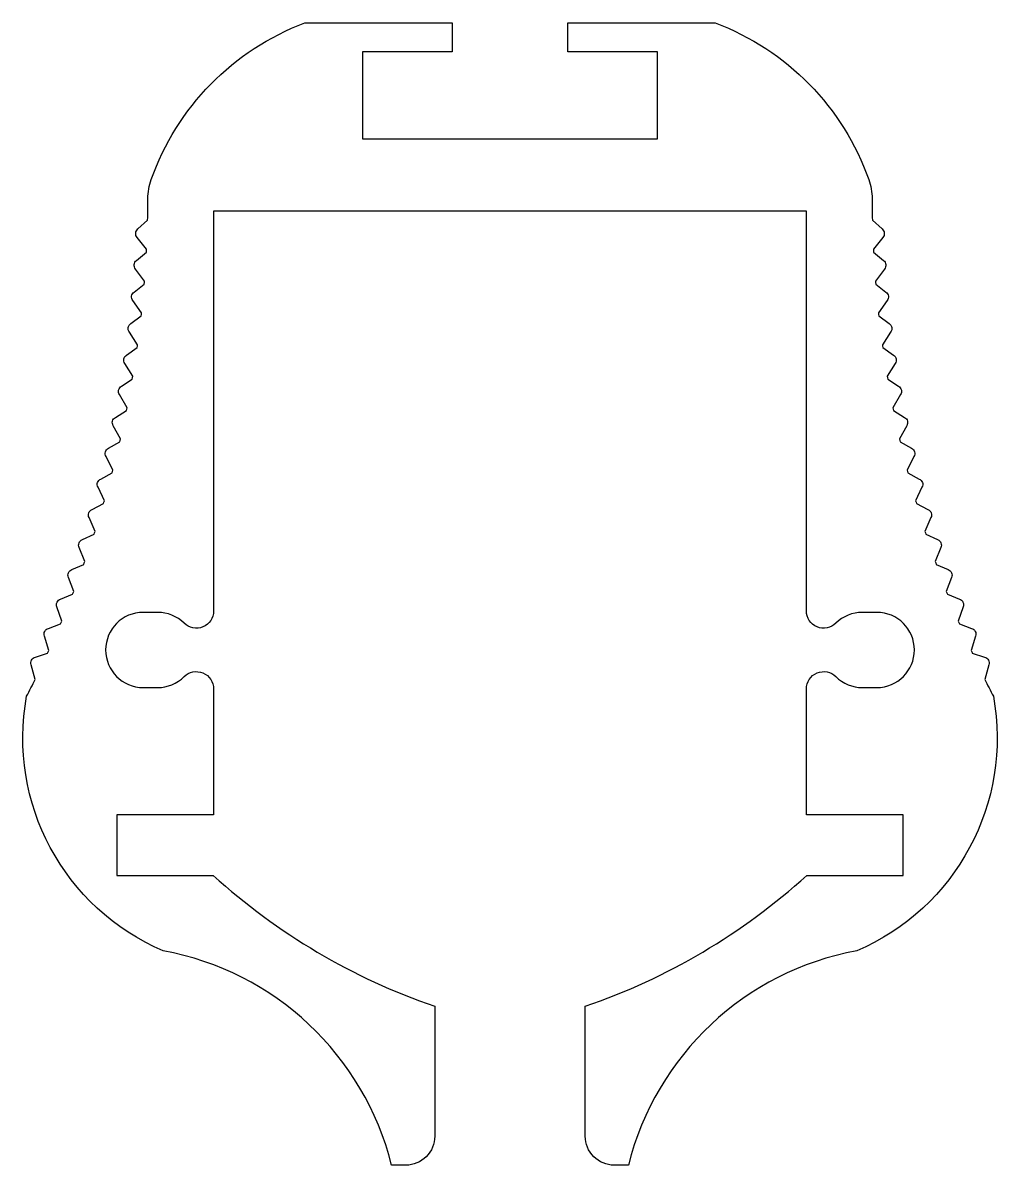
# Model space of a CAD drawing. Extents: x 137.8 to 171.5, y 195.4 to 234.9.
import ezdxf

# ---------------------------------------------------------------- set-up
doc = ezdxf.new("R2010")
doc.units = 0
doc.header["$LTSCALE"] = 15
doc.layers.get('0').update_dxf_attribs({"linetype": 'CONTINUOUS'})

msp = doc.modelspace()

# ---------------------------------------------------------------- linework, layer by layer
at = {"color": 0, "linetype": 'CONTINUOUS'}
msp.add_lwpolyline([(139.542, 215.236), (139.363, 215.727, -0.445154), (139.482, 215.999), (139.893, 216.179, 0.000653), (139.926, 216.273), (139.734, 216.757, -0.445154), (139.844, 217.033), (140.25, 217.225, 0.000653), (140.281, 217.32), (140.074, 217.799, -0.445154), (140.176, 218.078), (140.576, 218.281, 0.000653), (140.604, 218.376), (140.384, 218.849, -0.445154), (140.478, 219.131), (140.872, 219.346, 0.000653), (140.897, 219.442), (140.663, 219.909, -0.445154), (140.749, 220.193), (141.136, 220.419, 0.000653), (141.159, 220.516), (140.911, 220.975, -0.445154), (140.989, 221.262), (141.37, 221.5, 0.000653), (141.389, 221.597), (141.128, 222.049, -0.445154), (141.197, 222.338), (141.571, 222.587, 0.000653), (141.588, 222.685), (141.314, 223.129, -0.445154), (141.375, 223.42), (141.741, 223.679, 0.000653), (141.755, 223.777), (141.468, 224.213, -0.445154), (141.52, 224.506), (141.879, 224.776, 0.000653), (141.89, 224.874), (141.591, 225.302, -0.445154), (141.635, 225.596), (141.985, 225.876, 0.000653), (141.993, 225.975), (141.681, 226.393, -0.445154), (141.717, 226.688), (142.059, 226.979, 0.000653), (142.064, 227.078), (141.741, 227.487, -0.445154), (141.767, 227.783), (142.101, 228.083, 0.004898), (142.111, 228.828, -0.084213), (142.226, 229.487, -0.221248), (147.541, 234.91), (152.637, 234.91), (152.637, 233.905), (149.534, 233.905), (149.534, 230.902), (159.741, 230.902), (159.741, 233.905), (156.639, 233.905), (156.639, 234.91), (161.734, 234.91, -0.221248), (167.049, 229.487, -0.084213), (167.164, 228.828, 0.004898), (167.174, 228.083), (167.508, 227.783, -0.445154), (167.535, 227.487), (167.211, 227.078, 0.000653), (167.216, 226.979), (167.558, 226.688, -0.445154), (167.594, 226.393), (167.282, 225.975, 0.000653), (167.29, 225.876), (167.641, 225.596, -0.445154), (167.685, 225.302), (167.385, 224.874, 0.000653), (167.396, 224.776), (167.755, 224.506, -0.445154), (167.807, 224.213), (167.52, 223.777, 0.000653), (167.534, 223.679), (167.901, 223.42, -0.445154), (167.961, 223.129), (167.687, 222.685, 0.000653), (167.704, 222.587), (168.078, 222.338, -0.445154), (168.147, 222.049), (167.886, 221.597, 0.000653), (167.906, 221.5), (168.286, 221.262, -0.445154), (168.364, 220.975), (168.117, 220.516, 0.000653), (168.139, 220.419), (168.526, 220.193, -0.445154), (168.612, 219.909), (168.378, 219.442, 0.000653), (168.403, 219.346), (168.797, 219.131, -0.445154), (168.891, 218.849), (168.671, 218.376, 0.000653), (168.699, 218.281), (169.099, 218.078, -0.445154), (169.201, 217.799), (168.995, 217.32, 0.000653), (169.025, 217.225), (169.431, 217.033, -0.445154), (169.541, 216.757), (169.349, 216.273, 0.000653), (169.382, 216.179), (169.793, 215.999, -0.445154), (169.912, 215.727), (169.733, 215.236, 0.000653), (169.769, 215.144), (170.186, 214.976, -0.445154), (170.312, 214.707), (170.148, 214.212, 0.000653), (170.187, 214.12), (170.608, 213.964, -0.445154), (170.742, 213.699), (170.592, 213.199, 0.000653), (170.633, 213.109), (171.059, 212.966, -0.445154), (171.2, 212.705), (171.065, 212.201, 0.004315), (171.36, 211.615, -0.350649), (166.634, 202.81, 0.294282), (158.735, 195.397), (158.241, 195.397, -0.414326), (157.241, 196.398), (157.243, 200.892, 0.102176), (164.903, 205.422), (168.245, 205.422), (168.245, 207.518), (164.891, 207.519), (164.891, 211.868, -0.666427), (165.913, 212.294, 0.197653), (166.828, 211.918), (167.328, 211.918, 1), (167.328, 214.518), (166.828, 214.518, 0.197653), (165.913, 214.141, -0.666427), (164.891, 214.568), (164.891, 228.396), (144.385, 228.396), (144.385, 214.568, -0.666427), (143.362, 214.141, 0.197653), (142.448, 214.518), (141.948, 214.518, 1), (141.948, 211.918), (142.448, 211.918, 0.197653), (143.362, 212.294, -0.666427), (144.385, 211.868), (144.385, 207.519), (141.03, 207.518), (141.03, 205.422), (144.372, 205.422, 0.102176), (152.032, 200.892), (152.034, 196.398, -0.414326), (151.034, 195.397), (150.54, 195.397, 0.294282), (142.641, 202.81, -0.350649), (137.915, 211.615, 0.004315), (138.21, 212.201), (138.075, 212.705, -0.445154), (138.216, 212.966), (138.642, 213.109, 0.000653), (138.683, 213.199), (138.533, 213.699, -0.445154), (138.668, 213.964), (139.089, 214.12, 0.000653), (139.127, 214.212), (138.963, 214.707, -0.445154), (139.09, 214.976), (139.506, 215.144, 0.000653)], format="xyb", close=True, dxfattribs=at)

doc.saveas('drawing.dxf')
